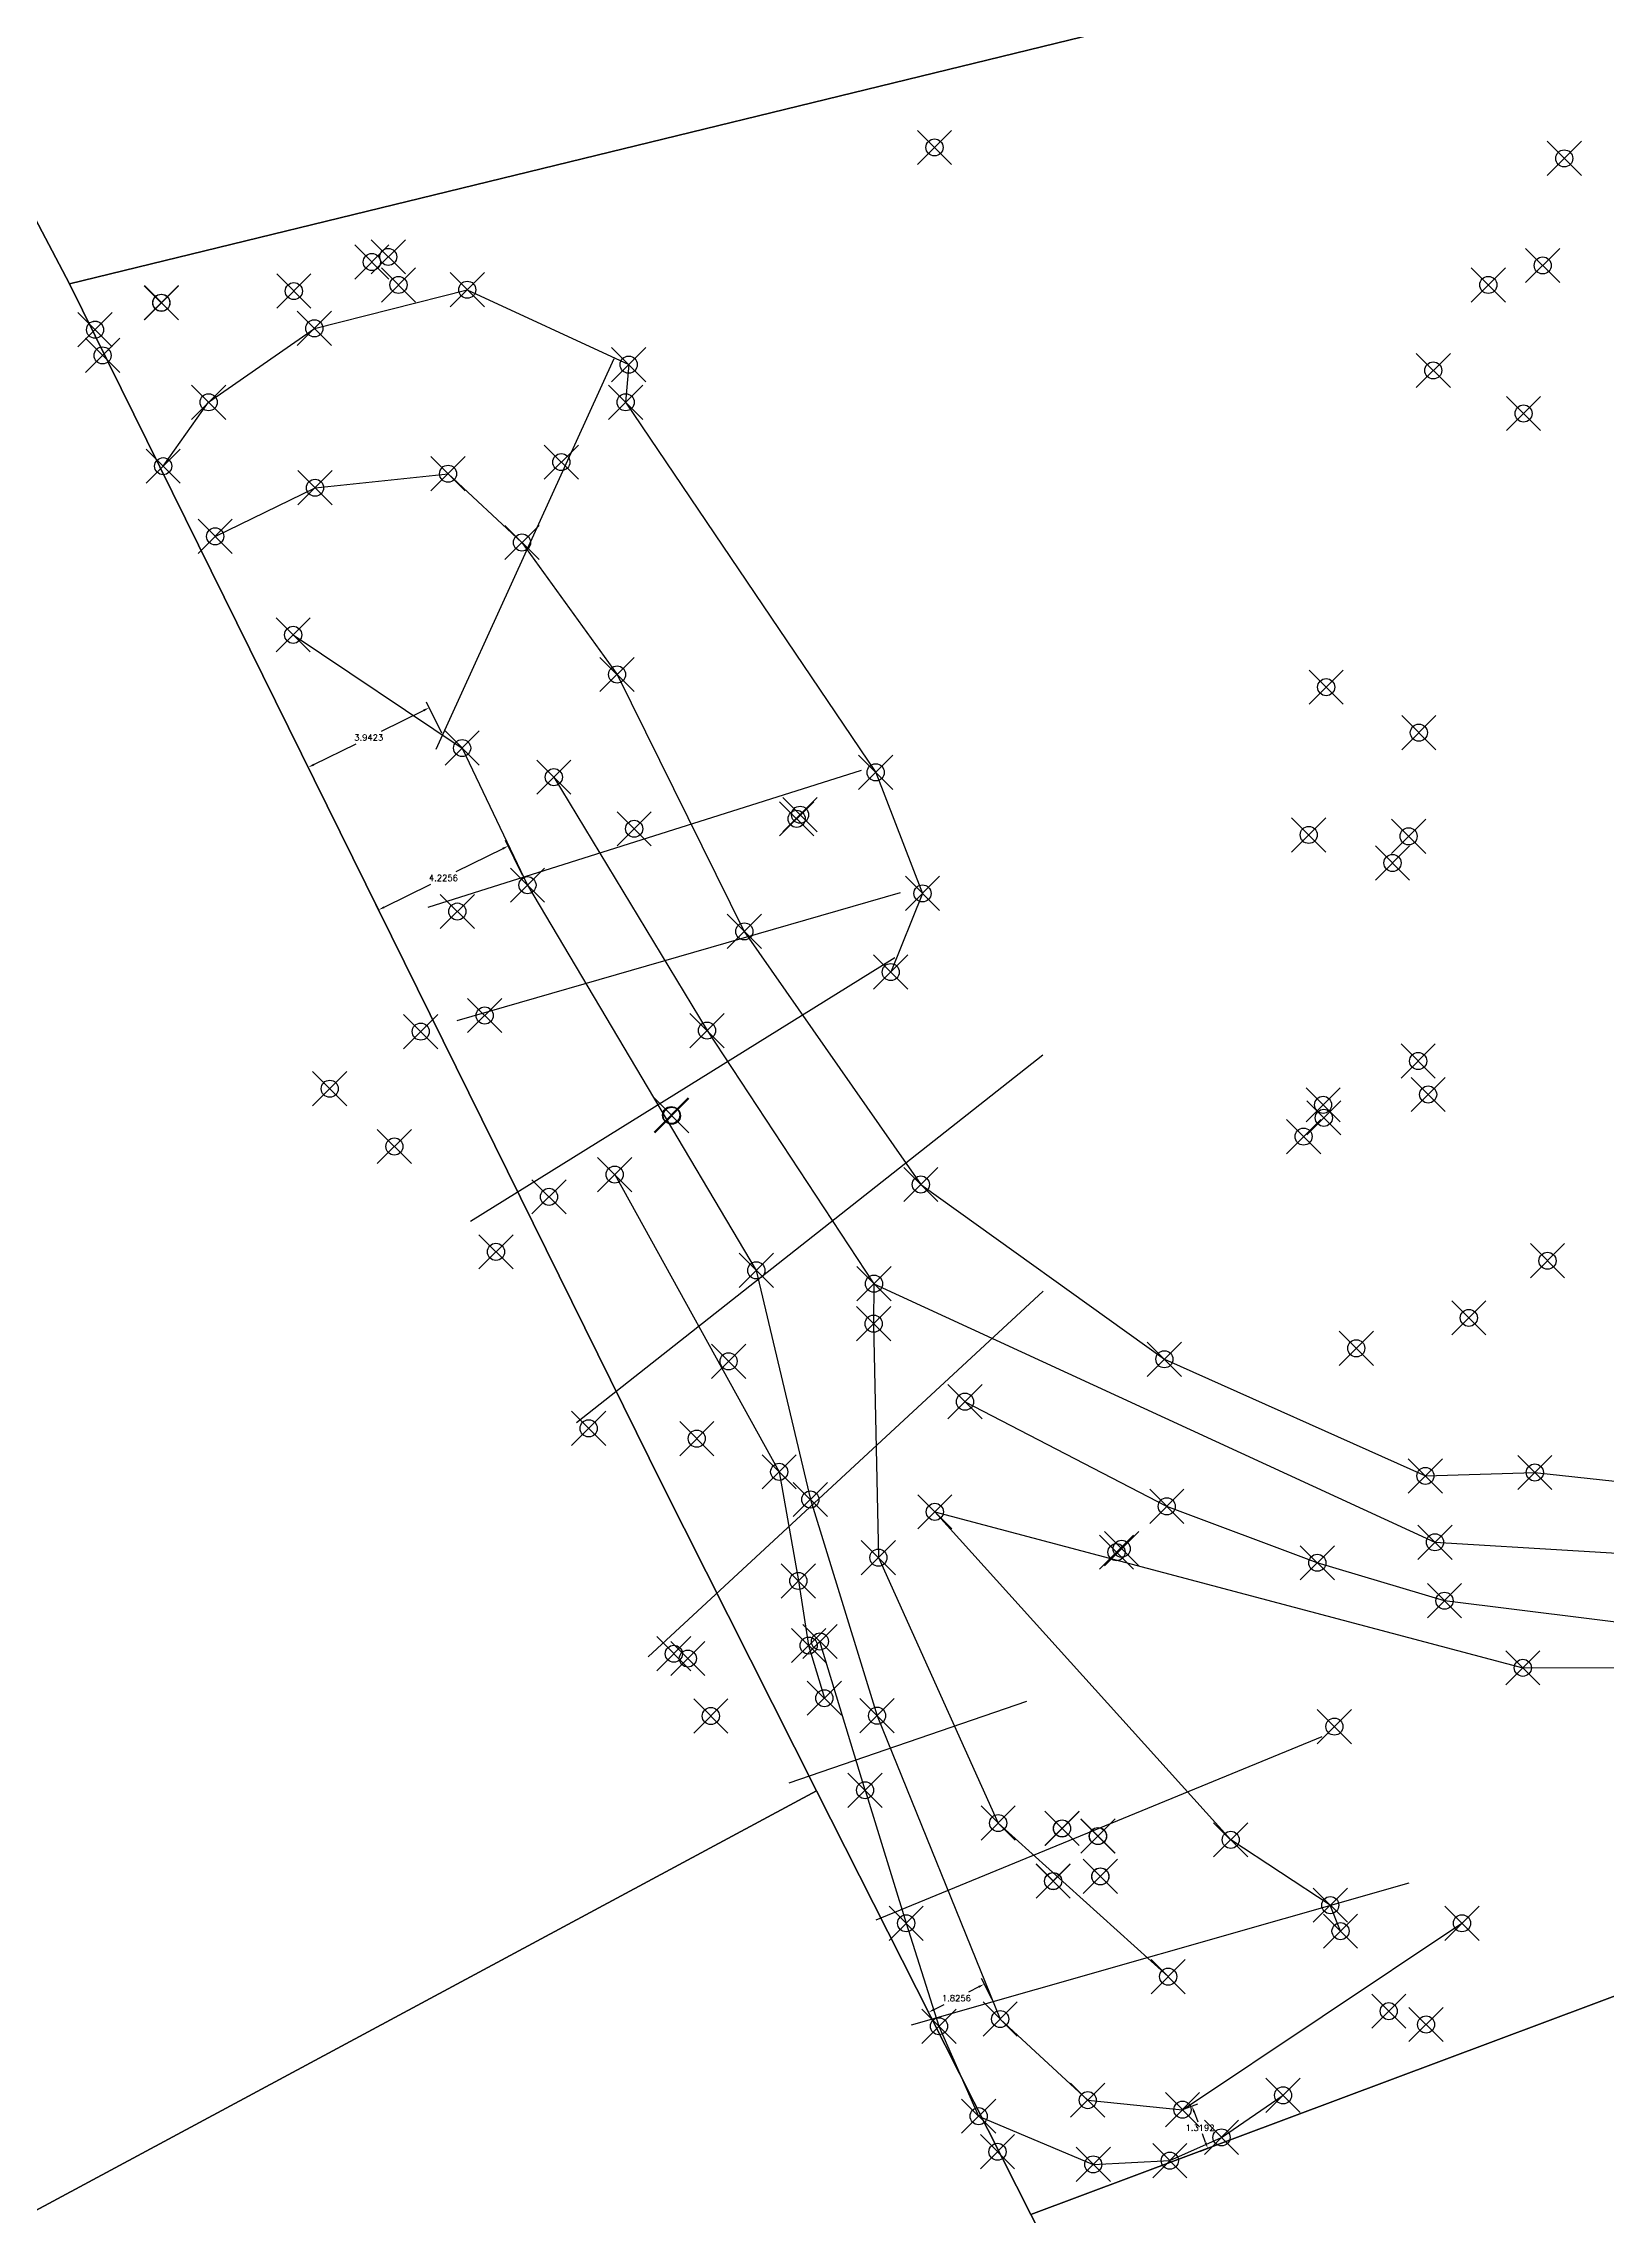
# Model space of a CAD drawing. Extents: x 83 to 1412852, y -76 to 4931699.
# Drawn here: x 1412620.8 to 1412666.5, y 4931531.3 to 4931594.8 of the extents above; entities that cross this region are included whole.
import ezdxf

# ---------------------------------------------------------------- set-up
doc = ezdxf.new("R2010")
doc.units = 0
doc.header["$MEASUREMENT"] = 0
doc.header["$PDMODE"] = 35
doc.header["$PDSIZE"] = 0.5
doc.layers.get('0').update_dxf_attribs({"color": 1, "linetype": 'CONTINUOUS'})
doc.layers.get('Defpoints').update_dxf_attribs({"linetype": 'CONTINUOUS'})
for name, color, linetype in [('Buildings-21-08-2020', 1, 'CONTINUOUS'), ('Ground topo-Rev01', 1, 'CONTINUOUS'), ('nz-property-titles(LINZ DOWNLOAD)', 1, 'CONTINUOUS'), ('TOP ROAD LINES', 1, 'CONTINUOUS')]:
    doc.layers.add(name, color=color, linetype=linetype)
doc.styles.get("Standard").update_dxf_attribs({"font": 'romans.shx'})
doc.dimstyles.get("Standard").update_dxf_attribs({"dimtxt": 0.18, "dimasz": 0.18, "dimexe": 0.18, "dimexo": 0.0625, "dimgap": 0.09, "dimtad": 0, "dimtih": 1, "dimtoh": 1, "dimdec": 4, "dimzin": 0, "dimdsep": 46, "dimtxsty": 'Standard', "dimcen": 0.09, "dimadec": 0, "dimazin": 0, "dimtfac": 1, "dimtdec": 4, "dimtofl": 0, "dimtmove": 0, "dimatfit": 3, "dimfxl": 1, "dimtolj": 1, "dimtzin": 0, "dimarcsym": 0})

# ---------------------------------------------------------------- blocks, each defined once
blk = doc.blocks.new('*D4')
at = {"color": 0, "linetype": 'Continuous', "lineweight": -2, "transparency": 16777216}
for p, q in [((1412631.926, 4931575.29), (1412630.685, 4931574.678)), ((1412632.454, 4931574.627), (1412632.008, 4931575.531)), ((1412628.714, 4931573.705), (1412629.955, 4931574.318)), ((1412628.919, 4931572.882), (1412628.473, 4931573.787))]:
    blk.add_line(p, q, dxfattribs=at)
at = {"color": 0, "linetype": 'Continuous', "transparency": 16777216}
for points in [[(1412631.913, 4931575.317), (1412631.939, 4931575.263), (1412632.088, 4931575.37)], [(1412628.7, 4931573.732), (1412628.727, 4931573.678), (1412628.552, 4931573.626)]]:
    blk.add_solid(points, dxfattribs=at)
at = {"layer": 'Defpoints', "color": 0, "linetype": 'Continuous', "transparency": 16777216}
for p in [(1412632.482, 4931574.571), (1412628.552, 4931573.626), (1412628.947, 4931572.826)]:
    blk.add_point(p, dxfattribs=at)
at = {"color": 0, "linetype": 'Continuous', "transparency": 16777216, "insert": (1412630.32, 4931574.498), "char_height": 0.18, "attachment_point": 5}
blk.add_mtext('\\A1;3.9423', dxfattribs=at)
blk = doc.blocks.new('*D6')
at = {"color": 0, "linetype": 'Continuous', "lineweight": -2, "transparency": 16777216}
for p, q in [((1412634.817, 4931570.478), (1412634.318, 4931571.489)), ((1412634.237, 4931571.248), (1412632.868, 4931570.573)), ((1412630.77, 4931569.537), (1412632.138, 4931570.213)), ((1412631.028, 4931568.608), (1412630.529, 4931569.619))]:
    blk.add_line(p, q, dxfattribs=at)
at = {"color": 0, "linetype": 'Continuous', "transparency": 16777216}
for points in [[(1412634.223, 4931571.275), (1412634.25, 4931571.221), (1412634.398, 4931571.327)], [(1412630.757, 4931569.564), (1412630.783, 4931569.511), (1412630.609, 4931569.458)]]:
    blk.add_solid(points, dxfattribs=at)
at = {"layer": 'Defpoints', "color": 0, "linetype": 'Continuous', "transparency": 16777216}
for p in [(1412634.845, 4931570.422), (1412630.609, 4931569.458), (1412631.055, 4931568.552)]:
    blk.add_point(p, dxfattribs=at)
at = {"color": 0, "linetype": 'Continuous', "transparency": 16777216, "insert": (1412632.503, 4931570.393), "char_height": 0.18, "attachment_point": 5}
blk.add_mtext('\\A1;4.2256', dxfattribs=at)
blk = doc.blocks.new('*D8')
at = {"color": 0, "linetype": 'Continuous', "lineweight": -2, "transparency": 16777216}
for p, q in [((1412654.169, 4931534.402), (1412654.555, 4931534.547)), ((1412654.449, 4931534.315), (1412654.556, 4931534.03)), ((1412654.786, 4931533.417), (1412654.691, 4931533.67)), ((1412654.631, 4931533.166), (1412655.017, 4931533.311))]:
    blk.add_line(p, q, dxfattribs=at)
at = {"color": 0, "linetype": 'Continuous', "transparency": 16777216}
for points in [[(1412654.478, 4931534.325), (1412654.421, 4931534.304), (1412654.386, 4931534.483)], [(1412654.814, 4931533.427), (1412654.758, 4931533.406), (1412654.849, 4931533.248)]]:
    blk.add_solid(points, dxfattribs=at)
at = {"layer": 'Defpoints', "color": 0, "linetype": 'Continuous', "transparency": 16777216}
for p in [(1412654.11, 4931534.38, 74.24), (1412654.572, 4931533.145), (1412654.849, 4931533.248)]:
    blk.add_point(p, dxfattribs=at)
at = {"color": 0, "linetype": 'Continuous', "transparency": 16777216, "insert": (1412654.623, 4931533.85), "char_height": 0.18, "attachment_point": 5}
blk.add_mtext('\\A1;1.3192', dxfattribs=at)
blk = doc.blocks.new('*D9')
at = {"color": 0, "linetype": 'Continuous', "lineweight": -2, "transparency": 16777216}
for p, q in [((1412648.154, 4931537.97), (1412647.856, 4931537.82)), ((1412648.543, 4931537.599), (1412648.233, 4931538.212)), ((1412646.914, 4931536.775), (1412646.604, 4931537.388)), ((1412646.846, 4931537.309), (1412647.144, 4931537.46))]:
    blk.add_line(p, q, dxfattribs=at)
at = {"color": 0, "linetype": 'Continuous', "transparency": 16777216}
for points in [[(1412648.14, 4931537.997), (1412648.167, 4931537.944), (1412648.314, 4931538.052)], [(1412646.833, 4931537.336), (1412646.86, 4931537.282), (1412646.686, 4931537.228)]]:
    blk.add_solid(points, dxfattribs=at)
at = {"layer": 'Defpoints', "color": 0, "linetype": 'Continuous', "transparency": 16777216}
for p in [(1412646.686, 4931537.228), (1412648.572, 4931537.543), (1412646.943, 4931536.719)]:
    blk.add_point(p, dxfattribs=at)
at = {"color": 0, "linetype": 'Continuous', "transparency": 16777216, "insert": (1412647.5, 4931537.64), "char_height": 0.18, "attachment_point": 5}
blk.add_mtext('\\A1;1.8256', dxfattribs=at)

msp = doc.modelspace()

# ---------------------------------------------------------------- linework, layer by layer
at = {"color": 254, "true_color": 0xd7ebd2}
for points in [[(1412632.29535, 4931574.1611), (1412637.49859, 4931585.57641)], [(1412632.0541, 4931569.53996), (1412644.7284, 4931573.54426)], [(1412632.90276, 4931566.22918), (1412645.86512, 4931569.96883)], [(1412633.29654, 4931560.36181), (1412645.69514, 4931568.0623)], [(1412636.39299, 4931554.47216), (1412650.02202, 4931565.2184)], [(1412638.49322, 4931547.61632), (1412650.03585, 4931558.3104)], [(1412642.60726, 4931543.93616), (1412649.55587, 4931546.32002)], [(1412645.15064, 4931539.92822), (1412658.19458, 4931545.293)], [(1412646.18349, 4931536.86306), (1412660.73893, 4931541.00948)]]:
    msp.add_lwpolyline(points, dxfattribs=at)
for points in [[(1412624.31, 4931582.43, 66.87), (1412625.64, 4931584.3, 66.05), (1412628.73, 4931586.46, 65.28), (1412633.2, 4931587.59, 64.65), (1412637.92, 4931585.4, 64.18), (1412637.83, 4931584.3, 64.97), (1412637.83, 4931584.3, 64.97), (1412645.14, 4931573.48, 65.74), (1412645.14, 4931573.48, 65.74), (1412645.14, 4931573.48, 65.74), (1412646.51, 4931569.94, 66.18), (1412645.58, 4931567.64, 67.35)], [(1412625.83, 4931580.38, 67.99), (1412628.75, 4931581.8, 68.29), (1412632.64, 4931582.21, 68.47), (1412634.8, 4931580.2, 68.43), (1412637.58, 4931576.34, 69.02), (1412641.3, 4931568.83, 69.52), (1412646.46, 4931561.43, 69.59), (1412653.58, 4931556.32, 68.6), (1412661.21, 4931552.91, 66.66), (1412664.41, 4931553.01, 66.61), (1412671.43, 4931552.25, 66.49), (1412680.76, 4931551.75, 65.67), (1412690.96, 4931557.29, 64.09), (1412699.75, 4931563.42, 62.68), (1412708.32, 4931567.05, 60.96)], [(1412628.11, 4931577.5, 68.42), (1412633.05, 4931574.19, 69.06), (1412634.96, 4931570.18, 69.4), (1412641.65, 4931558.92, 70.03), (1412643.23, 4931552.22, 71.36), (1412645.18, 4931545.9, 73.16), (1412648.78, 4931537.03, 74.13), (1412651.34, 4931534.66, 74.62), (1412654.11, 4931534.38, 74.24), (1412662.28, 4931539.83, 71.4)], [(1412646.87, 4931551.86, 71.41), (1412664.06, 4931547.3, 67.94), (1412680.47, 4931547.31, 67.17), (1412698.54, 4931552.49, 66.94), (1412706.91, 4931556.07, 65.65), (1412714.69, 4931563.43, 61.98)], [(1412711.73, 4931562.82, 60.68), (1412700.57, 4931556.35, 62.42), (1412691.34, 4931552.07, 64.13), (1412681.93, 4931548.05, 65.54), (1412672.34, 4931547.94, 66.31), (1412661.77, 4931549.26, 66.87), (1412658.05, 4931550.37, 67.42), (1412653.65, 4931552.02, 68.46), (1412647.75, 4931555.08, 69.7)], [(1412637.51, 4931561.72, 73.08), (1412642.32, 4931553.03, 73.7), (1412642.88, 4931549.84, 74.34), (1412643.18, 4931547.95, 74.57), (1412643.64, 4931546.41, 74.59)], [(1412658.73, 4931539.6, 73.65), (1412658.43, 4931540.36, 73.55), (1412655.52, 4931542.27, 73.87), (1412646.87, 4931551.86, 71.41)], [(1412644.83, 4931543.72, 75.27), (1412643.51, 4931548.07, 74.4)], [(1412644.83, 4931543.72, 75.27), (1412646.03, 4931539.83, 76.74), (1412646.99, 4931536.82, 77.77), (1412648.15, 4931534.19, 78.31), (1412651.5, 4931532.78, 77.48), (1412653.74, 4931532.89, 76.51), (1412655.25, 4931533.57, 75.86), (1412657.05, 4931534.8, 74.68)]]:
    msp.add_polyline3d(points)
at = {"color": 116, "true_color": 0x136734}
for points in [[(1412635.73, 4931573.34, 69.13), (1412640.21, 4931565.93, 69.78), (1412645.09, 4931558.53, 69.78), (1412645.08, 4931557.36, 69.98), (1412645.22, 4931550.52, 71.84), (1412648.72, 4931542.76, 73.79), (1412653.69, 4931538.27, 73.94)], [(1412645.09, 4931558.53, 69.78), (1412661.49, 4931550.97, 66.86), (1412674.09, 4931550.21, 66.35), (1412683.54, 4931551.15, 65.32), (1412691.99, 4931555.2, 64.06), (1412700.83, 4931560.13, 62.77), (1412709.01, 4931564.18, 61.18)]]:
    msp.add_polyline3d(points, dxfattribs=at)
at = {"layer": 'Buildings-21-08-2020', "color": 18, "true_color": 0x000000}
for p in [(1412624.255, 4931587.208, 65.12), (1412622.32, 4931586.422, 65.4), (1412650.587, 4931542.604, 73.84), (1412651.635, 4931542.379, 73.94), (1412651.705, 4931541.201, 73.97), (1412650.329, 4931541.064, 73.84)]:
    msp.add_point(p, dxfattribs=at)
at = {"layer": 'Ground topo-Rev01'}
for p in [(1412646.86, 4931591.75, 58.46), (1412646.86, 4931591.75, 58.46), (1412665.27, 4931591.43, 54.91), (1412665.27, 4931591.43, 54.91), (1412630.41, 4931588.4, 64.58), (1412630.41, 4931588.4, 64.58), (1412630.89, 4931588.55, 64.61), (1412630.89, 4931588.55, 64.61), (1412664.64, 4931588.3, 56.97), (1412664.64, 4931588.3, 56.97), (1412628.13, 4931587.55, 64.92), (1412628.13, 4931587.55, 64.92), (1412631.19, 4931587.73, 64.76), (1412631.19, 4931587.73, 64.76), (1412633.2, 4931587.59, 64.65), (1412633.2, 4931587.59, 64.65), (1412663.05, 4931587.73, 57.62), (1412663.05, 4931587.73, 57.62), (1412624.26, 4931587.21, 65.12), (1412624.26, 4931587.21, 65.12), (1412622.32, 4931586.42, 65.4), (1412622.32, 4931586.42, 65.4), (1412628.73, 4931586.46, 65.28), (1412628.73, 4931586.46, 65.28), (1412622.54, 4931585.67, 65.73), (1412622.54, 4931585.67, 65.73), (1412637.92, 4931585.4, 64.18), (1412637.92, 4931585.4, 64.18), (1412661.44, 4931585.23, 58.18), (1412661.44, 4931585.23, 58.18), (1412625.64, 4931584.3, 66.05), (1412625.64, 4931584.3, 66.05), (1412637.83, 4931584.3, 64.97), (1412637.83, 4931584.3, 64.97), (1412664.08, 4931583.97, 57.73), (1412664.08, 4931583.97, 57.73), (1412624.31, 4931582.43, 66.87), (1412624.31, 4931582.43, 66.87), (1412635.95, 4931582.55, 66.74), (1412635.95, 4931582.55, 66.74), (1412628.75, 4931581.8, 68.29), (1412628.75, 4931581.8, 68.29), (1412632.64, 4931582.21, 68.47), (1412632.64, 4931582.21, 68.47), (1412625.83, 4931580.38, 67.99), (1412625.83, 4931580.38, 67.99), (1412634.8, 4931580.2, 68.43), (1412634.8, 4931580.2, 68.43), (1412628.11, 4931577.5, 68.42), (1412628.11, 4931577.5, 68.42), (1412637.58, 4931576.34, 69.02), (1412637.58, 4931576.34, 69.02), (1412658.31, 4931575.97, 60.23), (1412658.31, 4931575.97, 60.23), (1412633.05, 4931574.19, 69.06), (1412633.05, 4931574.19, 69.06), (1412661.02, 4931574.64, 60.57), (1412661.02, 4931574.64, 60.57), (1412635.73, 4931573.34, 69.13), (1412635.73, 4931573.34, 69.13), (1412645.14, 4931573.48, 65.74), (1412645.14, 4931573.48, 65.74), (1412638.08, 4931571.83, 69.29), (1412638.08, 4931571.83, 69.29), (1412642.83, 4931572.12, 67.46), (1412642.83, 4931572.12, 67.46), (1412642.93, 4931572.24, 67.46), (1412642.93, 4931572.24, 67.46), (1412657.8, 4931571.65, 62.06), (1412657.8, 4931571.65, 62.06), (1412660.72, 4931571.61, 61.92), (1412660.72, 4931571.61, 61.92), (1412660.25, 4931570.83, 62.2), (1412660.25, 4931570.83, 62.2), (1412634.96, 4931570.18, 69.4), (1412634.96, 4931570.18, 69.4), (1412646.51, 4931569.94, 66.18), (1412646.51, 4931569.94, 66.18), (1412632.91, 4931569.41, 71.22), (1412632.91, 4931569.41, 71.22), (1412641.3, 4931568.83, 69.52), (1412641.3, 4931568.83, 69.52), (1412645.58, 4931567.64, 67.35), (1412645.58, 4931567.64, 67.35), (1412631.84, 4931565.9, 73.74), (1412631.84, 4931565.9, 73.74), (1412633.71, 4931566.37, 72.59), (1412633.71, 4931566.37, 72.59), (1412640.21, 4931565.93, 69.78), (1412640.21, 4931565.93, 69.78), (1412661, 4931565.04, 63.63), (1412661, 4931565.04, 63.63), (1412629.18, 4931564.23, 75.19), (1412629.18, 4931564.23, 75.19), (1412661.29, 4931564.06, 63.94), (1412661.29, 4931564.06, 63.94), (1412639.16, 4931563.46, 69.89), (1412639.16, 4931563.46, 69.89), (1412639.18, 4931563.44, 69.89), (1412639.18, 4931563.44, 69.89), (1412658.22, 4931563.76, 63.9), (1412658.22, 4931563.76, 63.9), (1412658.24, 4931563.38, 63.9), (1412658.24, 4931563.38, 63.9), (1412657.65, 4931562.83, 64.94), (1412657.65, 4931562.83, 64.94), (1412631.07, 4931562.54, 75.54), (1412631.07, 4931562.54, 75.54), (1412637.51, 4931561.72, 73.08), (1412637.51, 4931561.72, 73.08), (1412635.59, 4931561.07, 74.18), (1412635.59, 4931561.07, 74.18), (1412646.46, 4931561.43, 69.59), (1412646.46, 4931561.43, 69.59), (1412634.04, 4931559.46, 75.7), (1412634.04, 4931559.46, 75.7), (1412641.65, 4931558.92, 70.03), (1412641.65, 4931558.92, 70.03), (1412664.78, 4931559.2, 65.3), (1412664.78, 4931559.2, 65.3), (1412645.09, 4931558.53, 69.78), (1412645.09, 4931558.53, 69.78), (1412645.08, 4931557.36, 69.98), (1412645.08, 4931557.36, 69.98), (1412662.48, 4931557.53, 65.74), (1412662.48, 4931557.53, 65.74), (1412659.19, 4931556.64, 65.6), (1412659.19, 4931556.64, 65.6), (1412640.84, 4931556.26, 73.1), (1412640.84, 4931556.26, 73.1), (1412653.58, 4931556.32, 68.6), (1412653.58, 4931556.32, 68.6), (1412647.75, 4931555.08, 69.7), (1412647.75, 4931555.08, 69.7), (1412636.75, 4931554.3, 76.19), (1412636.75, 4931554.3, 76.19), (1412639.91, 4931554, 74.7), (1412639.91, 4931554, 74.7), (1412642.32, 4931553.03, 73.7), (1412642.32, 4931553.03, 73.7), (1412661.21, 4931552.91, 66.66), (1412661.21, 4931552.91, 66.66), (1412664.41, 4931553.01, 66.61), (1412664.41, 4931553.01, 66.61), (1412643.23, 4931552.22, 71.36), (1412643.23, 4931552.22, 71.36), (1412653.65, 4931552.02, 68.46), (1412653.65, 4931552.02, 68.46), (1412646.87, 4931551.86, 71.41), (1412646.87, 4931551.86, 71.41), (1412652.18, 4931550.68, 70.28), (1412652.18, 4931550.68, 70.28), (1412652.33, 4931550.78, 70.22), (1412652.33, 4931550.78, 70.22), (1412661.49, 4931550.97, 66.86), (1412661.49, 4931550.97, 66.86), (1412645.22, 4931550.52, 71.84), (1412645.22, 4931550.52, 71.84), (1412658.05, 4931550.37, 67.42), (1412658.05, 4931550.37, 67.42), (1412642.88, 4931549.84, 74.34), (1412642.88, 4931549.84, 74.34), (1412661.77, 4931549.26, 66.87), (1412661.77, 4931549.26, 66.87), (1412639.24, 4931547.71, 76.62), (1412639.24, 4931547.71, 76.62), (1412639.65, 4931547.57, 76.64), (1412639.65, 4931547.57, 76.64), (1412643.18, 4931547.95, 74.57), (1412643.18, 4931547.95, 74.57), (1412643.51, 4931548.07, 74.4), (1412643.51, 4931548.07, 74.4), (1412664.06, 4931547.3, 67.94), (1412664.06, 4931547.3, 67.94), (1412643.64, 4931546.41, 74.59), (1412643.64, 4931546.41, 74.59), (1412640.32, 4931545.89, 76.95), (1412640.32, 4931545.89, 76.95), (1412645.18, 4931545.9, 73.16), (1412645.18, 4931545.9, 73.16), (1412658.55, 4931545.58, 70.43), (1412658.55, 4931545.58, 70.43), (1412644.83, 4931543.72, 75.27), (1412644.83, 4931543.72, 75.27), (1412648.72, 4931542.76, 73.79), (1412648.72, 4931542.76, 73.79), (1412650.59, 4931542.6, 73.84), (1412650.59, 4931542.6, 73.84), (1412651.64, 4931542.38, 73.94), (1412651.64, 4931542.38, 73.94), (1412655.52, 4931542.27, 73.87), (1412655.52, 4931542.27, 73.87), (1412651.71, 4931541.2, 73.97), (1412651.71, 4931541.2, 73.97), (1412650.33, 4931541.06, 73.84), (1412650.33, 4931541.06, 73.84), (1412658.43, 4931540.36, 73.55), (1412658.43, 4931540.36, 73.55), (1412646.03, 4931539.83, 76.74), (1412646.03, 4931539.83, 76.74), (1412658.73, 4931539.6, 73.65), (1412658.73, 4931539.6, 73.65), (1412662.28, 4931539.83, 71.4), (1412662.28, 4931539.83, 71.4), (1412653.69, 4931538.27, 73.94), (1412653.69, 4931538.27, 73.94), (1412646.99, 4931536.82, 77.77), (1412646.99, 4931536.82, 77.77), (1412648.78, 4931537.03, 74.13), (1412648.78, 4931537.03, 74.13), (1412660.14, 4931537.26, 73.58), (1412660.14, 4931537.26, 73.58), (1412661.23, 4931536.87, 73.58), (1412661.23, 4931536.87, 73.58), (1412657.05, 4931534.8, 74.68), (1412657.05, 4931534.8, 74.68), (1412648.15, 4931534.19, 78.31), (1412648.15, 4931534.19, 78.31), (1412651.34, 4931534.66, 74.62), (1412651.34, 4931534.66, 74.62), (1412654.11, 4931534.38, 74.24), (1412654.11, 4931534.38, 74.24), (1412655.25, 4931533.57, 75.86), (1412655.25, 4931533.57, 75.86), (1412648.7, 4931533.15, 78.42), (1412648.7, 4931533.15, 78.42), (1412653.74, 4931532.89, 76.51), (1412653.74, 4931532.89, 76.51), (1412651.5, 4931532.78, 77.48), (1412651.5, 4931532.78, 77.48)]:
    msp.add_point(p, dxfattribs=at)
at = {"layer": 'nz-property-titles(LINZ DOWNLOAD)', "color": 2, "linetype": 'Continuous', "true_color": 0xf1eb1f, "flags": 128}
for points in [[(1412606.91471, 4931681.18796), (1412602.03805, 4931686.83269), (1412613.80298, 4931689.70402), (1412660.66237, 4931597.30164), (1412621.57569, 4931587.76554), (1412611.42233, 4931607.08277), (1412598.33952, 4931633.00967), (1412595.42778, 4931638.77477), (1412611.24024, 4931647.62275), (1412624.56249, 4931655.22436), (1412613.49808, 4931677.04024), (1412606.91471, 4931681.18796)], [(1412682.69756, 4931640.46608), (1412710.05422, 4931647.15023), (1412737.41092, 4931653.83425), (1412764.2034, 4931660.38255), (1412779.00562, 4931654.38968), (1412775.7415, 4931621.47627), (1412777.16773, 4931607.16141), (1412789.24512, 4931608.39976), (1412777.35972, 4931579.10214), (1412649.6779, 4931531.31255), (1412643.41092, 4931543.7005), (1412638.89512, 4931552.66249), (1412621.57569, 4931587.76554), (1412660.66237, 4931597.30164), (1412699.74781, 4931606.83928), (1412682.69756, 4931640.46608)], [(1412665.04252, 4931501.03864), (1412649.6779, 4931531.31255), (1412777.35972, 4931579.10214), (1412789.24512, 4931608.39976), (1412803.80726, 4931644.34984), (1412822.40989, 4931636.81438), (1412795.97167, 4931571.55407), (1412819.2822, 4931562.11056), (1412842.59395, 4931552.66701), (1412850.43949, 4931549.48815), (1412851.72834, 4931506.65942), (1412665.04252, 4931501.03864)], [(1412590.08059, 4931596.30505), (1412611.42233, 4931607.08277), (1412621.57569, 4931587.76554), (1412638.89512, 4931552.66249), (1412643.41092, 4931543.7005), (1412600.70485, 4931520.75196), (1412596.29639, 4931529.76719), (1412591.80939, 4931538.93544), (1412590.08059, 4931596.30505)], [(1412592.15178, 4931527.5735), (1412596.29639, 4931529.76719), (1412600.70485, 4931520.75196), (1412643.41092, 4931543.7005), (1412649.6779, 4931531.31255), (1412665.04252, 4931501.03864), (1412593.0168, 4931498.86857), (1412592.15178, 4931527.5735)]]:
    msp.add_lwpolyline(points, close=True, dxfattribs=at)
at = {"layer": 'TOP ROAD LINES', "color": 30, "linetype": 'Continuous', "true_color": 0xf8991e}
for points in [[(1412624.31, 4931582.43, 66.87), (1412625.64, 4931584.3, 66.05), (1412628.73, 4931586.46, 65.28), (1412633.2, 4931587.59, 64.65), (1412637.92, 4931585.4, 64.18), (1412637.83, 4931584.3, 64.97), (1412645.14, 4931573.48, 65.74), (1412646.51, 4931569.94, 66.18), (1412645.58, 4931567.64, 67.35)], [(1412625.83, 4931580.38, 67.99), (1412628.75, 4931581.8, 68.29), (1412632.64, 4931582.21, 68.47), (1412634.8, 4931580.2, 68.43), (1412637.58, 4931576.34, 69.02), (1412641.3, 4931568.83, 69.52), (1412646.46, 4931561.43, 69.59), (1412653.58, 4931556.32, 68.6), (1412661.21, 4931552.91, 66.66), (1412664.41, 4931553.01, 66.61), (1412671.43, 4931552.25, 66.49), (1412680.76, 4931551.75, 65.67), (1412690.96, 4931557.29, 64.09), (1412699.75, 4931563.42, 62.68), (1412708.32, 4931567.05, 60.96)], [(1412628.11, 4931577.5, 68.42), (1412633.05, 4931574.19, 69.06), (1412634.96, 4931570.18, 69.4), (1412641.65, 4931558.92, 70.03), (1412643.23, 4931552.22, 71.36), (1412645.18, 4931545.9, 73.16), (1412648.78, 4931537.03, 74.13), (1412651.34, 4931534.66, 74.62), (1412654.11, 4931534.38, 74.24), (1412662.28, 4931539.83, 71.4)], [(1412635.73, 4931573.34, 69.13), (1412640.21, 4931565.93, 69.78), (1412645.09, 4931558.53, 69.78), (1412645.08, 4931557.36, 69.98), (1412645.22, 4931550.52, 71.84), (1412648.72, 4931542.76, 73.79), (1412653.69, 4931538.27, 73.94)], [(1412645.09, 4931558.53, 69.78), (1412661.49, 4931550.97, 66.86), (1412674.09, 4931550.21, 66.35), (1412683.54, 4931551.15, 65.32), (1412691.99, 4931555.2, 64.06), (1412700.83, 4931560.13, 62.77), (1412709.01, 4931564.18, 61.18)], [(1412646.87, 4931551.86, 71.41), (1412664.06, 4931547.3, 67.94), (1412680.47, 4931547.31, 67.17), (1412698.54, 4931552.49, 66.94), (1412706.91, 4931556.07, 65.65), (1412714.69, 4931563.43, 61.98)], [(1412711.73, 4931562.82, 60.68), (1412700.57, 4931556.35, 62.42), (1412691.34, 4931552.07, 64.13), (1412681.93, 4931548.05, 65.54), (1412672.34, 4931547.94, 66.31), (1412661.77, 4931549.26, 66.87), (1412658.05, 4931550.37, 67.42), (1412653.65, 4931552.02, 68.46), (1412647.75, 4931555.08, 69.7)], [(1412637.51, 4931561.72, 73.08), (1412642.32, 4931553.03, 73.7), (1412642.88, 4931549.84, 74.34), (1412643.18, 4931547.95, 74.57), (1412643.64, 4931546.41, 74.59)], [(1412658.73, 4931539.6, 73.65), (1412658.43, 4931540.36, 73.55), (1412655.52, 4931542.27, 73.87), (1412646.87, 4931551.86, 71.41)], [(1412644.83, 4931543.72, 75.27), (1412643.51, 4931548.07, 74.4)], [(1412644.83, 4931543.72, 75.27), (1412646.03, 4931539.83, 76.74), (1412646.99, 4931536.82, 77.77), (1412648.15, 4931534.19, 78.31), (1412651.5, 4931532.78, 77.48), (1412653.74, 4931532.89, 76.51), (1412655.25, 4931533.57, 75.86), (1412657.05, 4931534.8, 74.68)]]:
    msp.add_polyline3d(points, dxfattribs=at)

# ---------------------------------------------------------------- dimensions: what is measured, and where the dimension line sits
at = {"color": 254, "linetype": 'Continuous', "true_color": 0xfeeab9}
for p1, p2, distance, picture, middle in [((1412632.48199, 4931574.57059), (1412628.94656, 4931572.82625), -0.89131, '*D4', (1412630.31991, 4931574.49773)), ((1412634.84489, 4931570.42168), (1412631.05542, 4931568.552), -1.01005, '*D6', (1412632.50324, 4931570.39264))]:
    dim = msp.add_aligned_dim(p1=p1, p2=p2, distance=distance, dimstyle='Standard', dxfattribs=at)
    dim.commit()
    dim.dimension.update_dxf_attribs({"geometry": picture, "text_midpoint": middle})
at = {"color": 7, "linetype": 'Continuous'}
dim = msp.add_aligned_dim(p1=(1412648.57164, 4931537.54337), p2=(1412646.94267, 4931536.71929), distance=-0.56968, dimstyle='Standard', dxfattribs=at)
dim.commit()
dim.dimension.update_dxf_attribs({"geometry": '*D9', "text_midpoint": (1412647.49999, 4931537.63966)})
dim = msp.add_linear_dim(base=(1412654.84875, 4931533.24793), p1=(1412654.11, 4931534.38, 74.24), p2=(1412654.57243, 4931533.14451), angle=290.5201997, dimstyle='Standard', dxfattribs=at)
dim.commit()
dim.dimension.update_dxf_attribs({"geometry": '*D8', "text_midpoint": (1412654.62349, 4931533.84978), "dimtype": 161})

doc.saveas('drawing.dxf')
